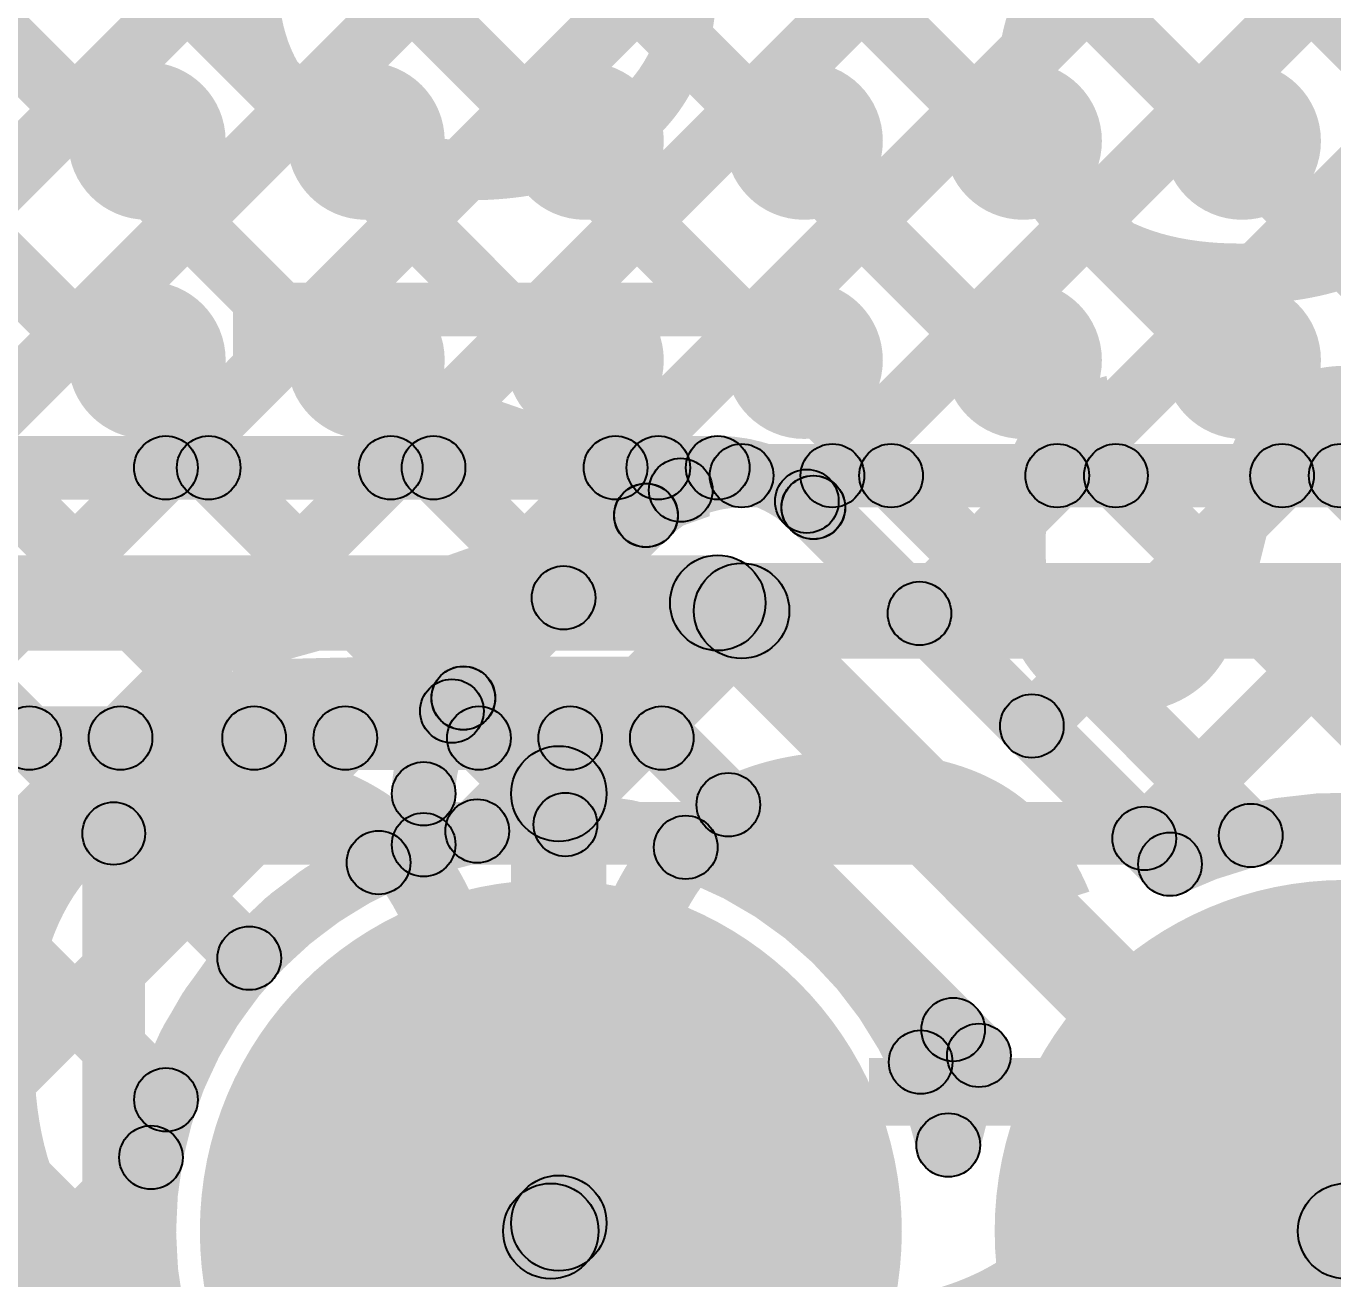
# Model space of a CAD drawing. Header units: millimetres. Extents: x -0.28 to 3.03, y -0.05 to 3.12.
# Drawn here: x 0.695 to 0.8594, y 2.783 to 2.9405 of the extents above; entities that cross this region are included whole.
import ezdxf

# ---------------------------------------------------------------- set-up
doc = ezdxf.new("R2010")
doc.units = ezdxf.units.MM
doc.header["$MEASUREMENT"] = 0
for name, color, linetype in [('BottomLayer', 5, 'Continuous'), ('BottomSolder', 6, 'Continuous'), ('PadHoleLayer', 156, 'Continuous'), ('TopLayer', 1, 'Continuous'), ('TopOverlay', 2, 'Continuous'), ('TopSolder', 216, 'Continuous'), ('ViaHoleLayer', 16, 'Continuous')]:
    doc.layers.add(name, color=color, linetype=linetype)

# ---------------------------------------------------------------- blocks, each defined once
blk = doc.blocks.new('HDR2X3_1')
at = {"layer": 'BottomLayer'}
h = blk.add_hatch(color=5, dxfattribs=at)
edge = h.paths.add_edge_path()
edge.add_arc((0, -0.05), 0.04016, 0, 360)
h = blk.add_hatch(color=5, dxfattribs=at)
edge = h.paths.add_edge_path()
edge.add_arc((0.1, -0.05), 0.04016, 0, 360)
at = {"layer": 'BottomSolder'}
h = blk.add_hatch(color=6, dxfattribs=at)
edge = h.paths.add_edge_path()
edge.add_arc((0, -0.05), 0.04416, 0, 360)
h = blk.add_hatch(color=6, dxfattribs=at)
edge = h.paths.add_edge_path()
edge.add_arc((0.1, -0.05), 0.04416, 0, 360)
at = {"layer": 'PadHoleLayer'}
h = blk.add_hatch(color=156, dxfattribs=at)
edge = h.paths.add_edge_path()
edge.add_arc((0, -0.05), 0.02008, 0, 360)
h = blk.add_hatch(color=156, dxfattribs=at)
edge = h.paths.add_edge_path()
edge.add_arc((0.1, -0.05), 0.02008, 0, 360)
at = {"layer": 'TopLayer'}
h = blk.add_hatch(color=1, dxfattribs=at)
edge = h.paths.add_edge_path()
edge.add_arc((0, -0.05), 0.04016, 0, 360)
h = blk.add_hatch(color=1, dxfattribs=at)
edge = h.paths.add_edge_path()
edge.add_arc((0.1, -0.05), 0.04016, 0, 360)
at = {"layer": 'TopOverlay'}
for points in [[(0.15106, 0.101), (0.15894, 0.101), (0.15894, -0.1), (0.15106, -0.1)], [(0.155, -0.09606), (0.155, -0.10394), (-0.155, -0.10394), (-0.155, -0.09606)]]:
    blk.add_hatch(color=2, dxfattribs=at).paths.add_polyline_path(points)
h = blk.add_hatch(color=2, dxfattribs=at)
edge = h.paths.add_edge_path()
edge.add_arc((0.155, -0.1), 0.00394, 0, 360)
h = blk.add_hatch(color=2, dxfattribs=at)
edge = h.paths.add_edge_path()
edge.add_arc((0.155, -0.1), 0.00394, 0, 360)
at = {"layer": 'TopSolder'}
h = blk.add_hatch(color=216, dxfattribs=at)
edge = h.paths.add_edge_path()
edge.add_arc((0, -0.05), 0.04416, 0, 360)
h = blk.add_hatch(color=216, dxfattribs=at)
edge = h.paths.add_edge_path()
edge.add_arc((0.1, -0.05), 0.04416, 0, 360)
at = {"layer": 'TopOverlay'}
blk.add_circle((0.155, -0.1), 0.00394, dxfattribs=at)
blk.add_circle((0.155, -0.1), 0.00394, dxfattribs=at)

msp = doc.modelspace()

# ---------------------------------------------------------------- hatches: boundary and pattern name
at = {"layer": 'BottomLayer'}
for points in [[(0.50052, 3.09678), (0.50618, 3.10243), (0.72078, 2.88783), (0.71513, 2.88217)], [(0.5288, 3.09678), (0.53446, 3.10243), (0.74907, 2.88783), (0.74341, 2.88217)], [(0.55709, 3.09678), (0.56274, 3.10243), (0.77735, 2.88783), (0.77169, 2.88217)], [(0.58537, 3.09678), (0.59103, 3.10243), (0.85189, 2.84157), (0.84623, 2.83592)], [(0.61366, 3.09678), (0.61931, 3.10243), (0.88216, 2.83959), (0.8765, 2.83393)], [(0.64194, 3.09678), (0.6476, 3.10243), (0.91267, 2.83736), (0.90701, 2.8317)], [(0.65883, 2.88217), (0.65318, 2.88783), (0.86778, 3.10243), (0.87344, 3.09678)], [(0.67023, 3.09678), (0.67588, 3.10243), (0.93533, 2.84299), (0.92967, 2.83733)], [(0.68712, 2.88217), (0.68146, 2.88783), (0.89607, 3.10243), (0.90172, 3.09678)], [(0.69851, 3.09678), (0.70417, 3.10243), (0.96362, 2.84299), (0.95796, 2.83733)], [(0.7154, 2.88217), (0.70975, 2.88783), (0.92435, 3.10243), (0.93001, 3.09678)], [(0.74369, 2.88217), (0.73803, 2.88783), (0.95264, 3.10243), (0.95829, 3.09678)], [(0.77197, 2.88217), (0.76631, 2.88783), (0.98092, 3.10243), (0.98658, 3.09678)], [(0.79604, 2.87795), (0.79038, 2.88361), (1.0092, 3.10243), (1.01486, 3.09678)], [(0.8102, 2.86384), (0.80455, 2.86949), (1.03749, 3.10243), (1.04315, 3.09678)], [(0.82435, 2.84969), (0.81869, 2.85535), (1.06577, 3.10243), (1.07143, 3.09678)], [(0.83849, 2.83555), (0.83283, 2.84121), (1.09406, 3.10243), (1.09971, 3.09678)], [(0.612, 2.881), (0.612, 2.889), (0.782, 2.889), (0.782, 2.881)], [(0.79121, 2.87717), (0.79687, 2.88283), (0.84173, 2.83797), (0.83607, 2.83231)], [(0.612, 2.862), (0.612, 2.874), (0.782, 2.874), (0.782, 2.862)], [(0.77776, 2.86376), (0.78624, 2.87224), (0.86524, 2.79324), (0.85676, 2.78476)], [(0.61904, 2.847), (0.61904, 2.855), (0.77496, 2.855), (0.77496, 2.847)], [(0.60683, 2.74531), (0.60117, 2.75097), (0.70403, 2.85383), (0.70969, 2.84817)], [(0.60683, 2.71703), (0.60117, 2.72269), (0.73231, 2.85383), (0.73797, 2.84817)], [(0.63599, 2.84817), (0.64165, 2.85383), (0.71366, 2.78181), (0.708, 2.77616)], [(0.66427, 2.84817), (0.66993, 2.85383), (0.71541, 2.80835), (0.70975, 2.80269)], [(0.69256, 2.84817), (0.69821, 2.85383), (0.72589, 2.82615), (0.72024, 2.82049)], [(0.72084, 2.84817), (0.7265, 2.85383), (0.74216, 2.83817), (0.7365, 2.83251)], [(0.75457, 2.83648), (0.74891, 2.84214), (0.7606, 2.85383), (0.76626, 2.84817)], [(0.74913, 2.84817), (0.75478, 2.85383), (0.76566, 2.84295), (0.76, 2.8373)], [(0.77213, 2.84817), (0.77779, 2.85383), (0.81769, 2.81393), (0.81203, 2.80827)], [(0.7808, 2.83443), (0.77514, 2.84009), (0.78051, 2.84545), (0.78616, 2.8398)], [(0.81036, 2.80743), (0.80471, 2.81308), (0.80879, 2.81717), (0.81445, 2.81151)], [(0.60683, 2.68874), (0.60117, 2.6944), (0.70786, 2.80109), (0.71352, 2.79543)]]:
    msp.add_hatch(color=5, dxfattribs=at).paths.add_polyline_path(points)
h = msp.add_hatch(color=5, dxfattribs=at)
edge = h.paths.add_edge_path()
edge.add_arc((0.71018, 2.92609), 0.00886, 0, 360)
h = msp.add_hatch(color=5, dxfattribs=at)
edge = h.paths.add_edge_path()
edge.add_arc((0.73774, 2.92609), 0.00886, 0, 360)
h = msp.add_hatch(color=5, dxfattribs=at)
edge = h.paths.add_edge_path()
edge.add_arc((0.7653, 2.92609), 0.00886, 0, 360)
h = msp.add_hatch(color=5, dxfattribs=at)
edge = h.paths.add_edge_path()
edge.add_arc((0.79286, 2.92609), 0.00886, 0, 360)
h = msp.add_hatch(color=5, dxfattribs=at)
edge = h.paths.add_edge_path()
edge.add_arc((0.82042, 2.92609), 0.00886, 0, 360)
h = msp.add_hatch(color=5, dxfattribs=at)
edge = h.paths.add_edge_path()
edge.add_arc((0.84798, 2.92609), 0.00886, 0, 360)
h = msp.add_hatch(color=5, dxfattribs=at)
edge = h.paths.add_edge_path()
edge.add_arc((0.71018, 2.89853), 0.00886, 0, 360)
h = msp.add_hatch(color=5, dxfattribs=at)
edge = h.paths.add_edge_path()
edge.add_arc((0.73774, 2.89853), 0.00886, 0, 360)
h = msp.add_hatch(color=5, dxfattribs=at)
edge = h.paths.add_edge_path()
edge.add_arc((0.7653, 2.89853), 0.00886, 0, 360)
h = msp.add_hatch(color=5, dxfattribs=at)
edge = h.paths.add_edge_path()
edge.add_arc((0.79286, 2.89853), 0.00886, 0, 360)
h = msp.add_hatch(color=5, dxfattribs=at)
edge = h.paths.add_edge_path()
edge.add_arc((0.82042, 2.89853), 0.00886, 0, 360)
h = msp.add_hatch(color=5, dxfattribs=at)
edge = h.paths.add_edge_path()
edge.add_arc((0.84798, 2.89853), 0.00886, 0, 360)
h = msp.add_hatch(color=5, dxfattribs=at)
edge = h.paths.add_edge_path()
edge.add_arc((0.71257, 2.885), 0.004, 0, 360)
h = msp.add_hatch(color=5, dxfattribs=at)
edge = h.paths.add_edge_path()
edge.add_arc((0.71795, 2.885), 0.004, 0, 360)
h = msp.add_hatch(color=5, dxfattribs=at)
edge = h.paths.add_edge_path()
edge.add_arc((0.74086, 2.885), 0.004, 0, 360)
h = msp.add_hatch(color=5, dxfattribs=at)
edge = h.paths.add_edge_path()
edge.add_arc((0.74624, 2.885), 0.004, 0, 360)
h = msp.add_hatch(color=5, dxfattribs=at)
edge = h.paths.add_edge_path()
edge.add_arc((0.76914, 2.885), 0.004, 0, 360)
h = msp.add_hatch(color=5, dxfattribs=at)
edge = h.paths.add_edge_path()
edge.add_arc((0.77452, 2.885), 0.004, 0, 360)
h = msp.add_hatch(color=5, dxfattribs=at)
edge = h.paths.add_edge_path()
edge.add_arc((0.782, 2.885), 0.004, 0, 360)
h = msp.add_hatch(color=5, dxfattribs=at)
edge = h.paths.add_edge_path()
edge.add_arc((0.782, 2.885), 0.004, 0, 360)
h = msp.add_hatch(color=5, dxfattribs=at)
edge = h.paths.add_edge_path()
edge.add_arc((0.782, 2.885), 0.004, 0, 360)
h = msp.add_hatch(color=5, dxfattribs=at)
edge = h.paths.add_edge_path()
edge.add_arc((0.79321, 2.88078), 0.004, 0, 360)
h = msp.add_hatch(color=5, dxfattribs=at)
edge = h.paths.add_edge_path()
edge.add_arc((0.79402, 2.88002), 0.004, 0, 360)
h = msp.add_hatch(color=5, dxfattribs=at)
edge = h.paths.add_edge_path()
edge.add_arc((0.79404, 2.88), 0.004, 0, 360)
h = msp.add_hatch(color=5, dxfattribs=at)
edge = h.paths.add_edge_path()
edge.add_arc((0.79404, 2.88), 0.004, 0, 360)
h = msp.add_hatch(color=5, dxfattribs=at)
edge = h.paths.add_edge_path()
edge.add_arc((0.782, 2.868), 0.006, 0, 360)
h = msp.add_hatch(color=5, dxfattribs=at)
edge = h.paths.add_edge_path()
edge.add_arc((0.782, 2.868), 0.006, 0, 360)
h = msp.add_hatch(color=5, dxfattribs=at)
edge = h.paths.add_edge_path()
edge.add_arc((0.80738, 2.86667), 0.004, 0, 360)
h = msp.add_hatch(color=5, dxfattribs=at)
edge = h.paths.add_edge_path()
edge.add_arc((0.82152, 2.85252), 0.004, 0, 360)
h = msp.add_hatch(color=5, dxfattribs=at)
edge = h.paths.add_edge_path()
edge.add_arc((0.69539, 2.851), 0.004, 0, 360)
h = msp.add_hatch(color=5, dxfattribs=at)
edge = h.paths.add_edge_path()
edge.add_arc((0.70686, 2.851), 0.004, 0, 360)
h = msp.add_hatch(color=5, dxfattribs=at)
edge = h.paths.add_edge_path()
edge.add_arc((0.72367, 2.851), 0.004, 0, 360)
h = msp.add_hatch(color=5, dxfattribs=at)
edge = h.paths.add_edge_path()
edge.add_arc((0.73514, 2.851), 0.004, 0, 360)
h = msp.add_hatch(color=5, dxfattribs=at)
edge = h.paths.add_edge_path()
edge.add_arc((0.75195, 2.851), 0.004, 0, 360)
h = msp.add_hatch(color=5, dxfattribs=at)
edge = h.paths.add_edge_path()
edge.add_arc((0.76343, 2.851), 0.004, 0, 360)
h = msp.add_hatch(color=5, dxfattribs=at)
edge = h.paths.add_edge_path()
edge.add_arc((0.77496, 2.851), 0.004, 0, 360)
h = msp.add_hatch(color=5, dxfattribs=at)
edge = h.paths.add_edge_path()
edge.add_arc((0.77496, 2.851), 0.004, 0, 360)
h = msp.add_hatch(color=5, dxfattribs=at)
edge = h.paths.add_edge_path()
edge.add_arc((0.78333, 2.84262), 0.004, 0, 360)
h = msp.add_hatch(color=5, dxfattribs=at)
edge = h.paths.add_edge_path()
edge.add_arc((0.75174, 2.83931), 0.004, 0, 360)
h = msp.add_hatch(color=5, dxfattribs=at)
edge = h.paths.add_edge_path()
edge.add_arc((0.76283, 2.84012), 0.004, 0, 360)
h = msp.add_hatch(color=5, dxfattribs=at)
edge = h.paths.add_edge_path()
edge.add_arc((0.84906, 2.83875), 0.004, 0, 360)
h = msp.add_hatch(color=5, dxfattribs=at)
edge = h.paths.add_edge_path()
edge.add_arc((0.77797, 2.83726), 0.004, 0, 360)
h = msp.add_hatch(color=5, dxfattribs=at)
edge = h.paths.add_edge_path()
edge.add_arc((0.83566, 2.83838), 0.004, 0, 360)
h = msp.add_hatch(color=5, dxfattribs=at)
edge = h.paths.add_edge_path()
edge.add_arc((0.73933, 2.83534), 0.004, 0, 360)
h = msp.add_hatch(color=5, dxfattribs=at)
edge = h.paths.add_edge_path()
edge.add_arc((0.8389, 2.83514), 0.004, 0, 360)
h = msp.add_hatch(color=5, dxfattribs=at)
edge = h.paths.add_edge_path()
edge.add_arc((0.8389, 2.83514), 0.004, 0, 360)
h = msp.add_hatch(color=5, dxfattribs=at)
edge = h.paths.add_edge_path()
edge.add_arc((0.72306, 2.82332), 0.004, 0, 360)
h = msp.add_hatch(color=5, dxfattribs=at)
edge = h.paths.add_edge_path()
edge.add_arc((0.81162, 2.81434), 0.004, 0, 360)
h = msp.add_hatch(color=5, dxfattribs=at)
edge = h.paths.add_edge_path()
edge.add_arc((0.81486, 2.8111), 0.004, 0, 360)
h = msp.add_hatch(color=5, dxfattribs=at)
edge = h.paths.add_edge_path()
edge.add_arc((0.81486, 2.8111), 0.004, 0, 360)
h = msp.add_hatch(color=5, dxfattribs=at)
edge = h.paths.add_edge_path()
edge.add_arc((0.80753, 2.81025), 0.004, 0, 360)
h = msp.add_hatch(color=5, dxfattribs=at)
edge = h.paths.add_edge_path()
edge.add_arc((0.71258, 2.80552), 0.004, 0, 360)
h = msp.add_hatch(color=5, dxfattribs=at)
edge = h.paths.add_edge_path()
edge.add_arc((0.811, 2.79982), 0.004, 0, 360)
h = msp.add_hatch(color=5, dxfattribs=at)
edge = h.paths.add_edge_path()
edge.add_arc((0.811, 2.79982), 0.004, 0, 360)
h = msp.add_hatch(color=5, dxfattribs=at)
edge = h.paths.add_edge_path()
edge.add_arc((0.71069, 2.79826), 0.004, 0, 360)
h = msp.add_hatch(color=5, dxfattribs=at)
edge = h.paths.add_edge_path()
edge.add_arc((0.861, 2.789), 0.006, 0, 360)
at = {"layer": 'BottomSolder'}
h = msp.add_hatch(color=6, dxfattribs=at)
edge = h.paths.add_edge_path()
edge.add_arc((0.71018, 2.92609), 0.00991, 0, 360)
h = msp.add_hatch(color=6, dxfattribs=at)
edge = h.paths.add_edge_path()
edge.add_arc((0.73774, 2.92609), 0.00991, 0, 360)
h = msp.add_hatch(color=6, dxfattribs=at)
edge = h.paths.add_edge_path()
edge.add_arc((0.7653, 2.92609), 0.00991, 0, 360)
h = msp.add_hatch(color=6, dxfattribs=at)
edge = h.paths.add_edge_path()
edge.add_arc((0.79286, 2.92609), 0.00991, 0, 360)
h = msp.add_hatch(color=6, dxfattribs=at)
edge = h.paths.add_edge_path()
edge.add_arc((0.82042, 2.92609), 0.00991, 0, 360)
h = msp.add_hatch(color=6, dxfattribs=at)
edge = h.paths.add_edge_path()
edge.add_arc((0.84798, 2.92609), 0.00991, 0, 360)
h = msp.add_hatch(color=6, dxfattribs=at)
edge = h.paths.add_edge_path()
edge.add_arc((0.71018, 2.89853), 0.00991, 0, 360)
h = msp.add_hatch(color=6, dxfattribs=at)
edge = h.paths.add_edge_path()
edge.add_arc((0.73774, 2.89853), 0.00991, 0, 360)
h = msp.add_hatch(color=6, dxfattribs=at)
edge = h.paths.add_edge_path()
edge.add_arc((0.7653, 2.89853), 0.00991, 0, 360)
h = msp.add_hatch(color=6, dxfattribs=at)
edge = h.paths.add_edge_path()
edge.add_arc((0.79286, 2.89853), 0.00991, 0, 360)
h = msp.add_hatch(color=6, dxfattribs=at)
edge = h.paths.add_edge_path()
edge.add_arc((0.82042, 2.89853), 0.00991, 0, 360)
h = msp.add_hatch(color=6, dxfattribs=at)
edge = h.paths.add_edge_path()
edge.add_arc((0.84798, 2.89853), 0.00991, 0, 360)
at = {"layer": 'TopLayer'}
for points in [[(0.05933, 2.28267), (0.05367, 2.28832), (0.86718, 3.10183), (0.87283, 3.09617)], [(0.06572, 2.26078), (0.06007, 2.26643), (0.89546, 3.10183), (0.90112, 3.09617)], [(0.06747, 2.17767), (0.06181, 2.18333), (0.98031, 3.10183), (0.98597, 3.09617)], [(0.07055, 2.20903), (0.06489, 2.21469), (0.95203, 3.10183), (0.95769, 3.09617)], [(0.07055, 2.23731), (0.06489, 2.24297), (0.92375, 3.10183), (0.9294, 3.09617)], [(0.38799, 3.09617), (0.39365, 3.10183), (0.71366, 2.78181), (0.708, 2.77616)], [(0.41627, 3.09617), (0.42193, 3.10183), (0.71541, 2.80835), (0.70975, 2.80269)], [(0.44456, 3.09617), (0.45021, 3.10183), (0.72589, 2.82615), (0.72024, 2.82049)], [(0.47284, 3.09617), (0.4785, 3.10183), (0.74216, 2.83817), (0.7365, 2.83251)], [(0.50113, 3.09617), (0.50678, 3.10183), (0.75138, 2.85723), (0.74572, 2.85157)], [(0.52941, 3.09617), (0.53507, 3.10183), (0.76543, 2.87147), (0.75977, 2.86581)], [(0.55769, 3.09617), (0.56335, 3.10183), (0.78017, 2.88501), (0.77452, 2.87935)], [(0.58598, 3.09617), (0.59164, 3.10183), (0.80664, 2.88683), (0.80098, 2.88117)], [(0.61426, 3.09617), (0.61992, 3.10183), (0.83492, 2.88683), (0.82926, 2.88117)], [(0.64255, 3.09617), (0.6482, 3.10183), (0.8632, 2.88683), (0.85755, 2.88117)], [(0.67083, 3.09617), (0.67649, 3.10183), (0.89149, 2.88683), (0.88583, 2.88117)], [(0.69912, 3.09617), (0.70477, 3.10183), (0.91977, 2.88683), (0.91412, 2.88117)], [(0.79926, 2.88117), (0.7936, 2.88683), (1.0086, 3.10183), (1.01426, 3.09617)], [(0.82754, 2.88117), (0.82188, 2.88683), (1.03688, 3.10183), (1.04254, 3.09617)], [(0.85582, 2.88117), (0.85017, 2.88683), (1.06517, 3.10183), (1.07082, 3.09617)], [(0.785, 2.88), (0.785, 2.888), (1.047, 2.888), (1.047, 2.88)], [(0.75283, 2.85321), (0.74717, 2.85887), (0.77013, 2.88183), (0.77579, 2.87617)], [(0.785, 2.861), (0.785, 2.873), (1.047, 2.873), (1.047, 2.861)], [(0.76624, 2.83976), (0.75776, 2.84824), (0.78076, 2.87124), (0.78924, 2.86276)], [(0.749, 2.83759), (0.741, 2.83759), (0.741, 2.844), (0.749, 2.844)], [(0.768, 2.79), (0.756, 2.79), (0.756, 2.844), (0.768, 2.844)], [(0.06883, 2.15074), (0.06317, 2.1564), (0.70786, 2.80109), (0.71352, 2.79543)], [(0.76524, 2.78476), (0.75676, 2.79324), (0.75776, 2.79424), (0.76624, 2.78576)]]:
    msp.add_hatch(color=1, dxfattribs=at).paths.add_polyline_path(points)
h = msp.add_hatch(color=1, dxfattribs=at)
edge = h.paths.add_edge_path()
edge.add_arc((0.71018, 2.92609), 0.00886, 0, 360)
h = msp.add_hatch(color=1, dxfattribs=at)
edge = h.paths.add_edge_path()
edge.add_arc((0.73774, 2.92609), 0.00886, 0, 360)
h = msp.add_hatch(color=1, dxfattribs=at)
edge = h.paths.add_edge_path()
edge.add_arc((0.7653, 2.92609), 0.00886, 0, 360)
h = msp.add_hatch(color=1, dxfattribs=at)
edge = h.paths.add_edge_path()
edge.add_arc((0.79286, 2.92609), 0.00886, 0, 360)
h = msp.add_hatch(color=1, dxfattribs=at)
edge = h.paths.add_edge_path()
edge.add_arc((0.82042, 2.92609), 0.00886, 0, 360)
h = msp.add_hatch(color=1, dxfattribs=at)
edge = h.paths.add_edge_path()
edge.add_arc((0.84798, 2.92609), 0.00886, 0, 360)
h = msp.add_hatch(color=1, dxfattribs=at)
edge = h.paths.add_edge_path()
edge.add_arc((0.71018, 2.89853), 0.00886, 0, 360)
h = msp.add_hatch(color=1, dxfattribs=at)
edge = h.paths.add_edge_path()
edge.add_arc((0.73774, 2.89853), 0.00886, 0, 360)
h = msp.add_hatch(color=1, dxfattribs=at)
edge = h.paths.add_edge_path()
edge.add_arc((0.7653, 2.89853), 0.00886, 0, 360)
h = msp.add_hatch(color=1, dxfattribs=at)
edge = h.paths.add_edge_path()
edge.add_arc((0.79286, 2.89853), 0.00886, 0, 360)
h = msp.add_hatch(color=1, dxfattribs=at)
edge = h.paths.add_edge_path()
edge.add_arc((0.82042, 2.89853), 0.00886, 0, 360)
h = msp.add_hatch(color=1, dxfattribs=at)
edge = h.paths.add_edge_path()
edge.add_arc((0.84798, 2.89853), 0.00886, 0, 360)
h = msp.add_hatch(color=1, dxfattribs=at)
edge = h.paths.add_edge_path()
edge.add_arc((0.785, 2.884), 0.004, 0, 360)
h = msp.add_hatch(color=1, dxfattribs=at)
edge = h.paths.add_edge_path()
edge.add_arc((0.785, 2.884), 0.004, 0, 360)
h = msp.add_hatch(color=1, dxfattribs=at)
edge = h.paths.add_edge_path()
edge.add_arc((0.785, 2.884), 0.004, 0, 360)
h = msp.add_hatch(color=1, dxfattribs=at)
edge = h.paths.add_edge_path()
edge.add_arc((0.79643, 2.884), 0.004, 0, 360)
h = msp.add_hatch(color=1, dxfattribs=at)
edge = h.paths.add_edge_path()
edge.add_arc((0.80381, 2.884), 0.004, 0, 360)
h = msp.add_hatch(color=1, dxfattribs=at)
edge = h.paths.add_edge_path()
edge.add_arc((0.82471, 2.884), 0.004, 0, 360)
h = msp.add_hatch(color=1, dxfattribs=at)
edge = h.paths.add_edge_path()
edge.add_arc((0.83209, 2.884), 0.004, 0, 360)
h = msp.add_hatch(color=1, dxfattribs=at)
edge = h.paths.add_edge_path()
edge.add_arc((0.853, 2.884), 0.004, 0, 360)
h = msp.add_hatch(color=1, dxfattribs=at)
edge = h.paths.add_edge_path()
edge.add_arc((0.86038, 2.884), 0.004, 0, 360)
h = msp.add_hatch(color=1, dxfattribs=at)
edge = h.paths.add_edge_path()
edge.add_arc((0.77734, 2.88218), 0.004, 0, 360)
h = msp.add_hatch(color=1, dxfattribs=at)
edge = h.paths.add_edge_path()
edge.add_arc((0.77296, 2.879), 0.004, 0, 360)
h = msp.add_hatch(color=1, dxfattribs=at)
edge = h.paths.add_edge_path()
edge.add_arc((0.77296, 2.879), 0.004, 0, 360)
h = msp.add_hatch(color=1, dxfattribs=at)
edge = h.paths.add_edge_path()
edge.add_arc((0.77298, 2.87902), 0.004, 0, 360)
h = msp.add_hatch(color=1, dxfattribs=at)
edge = h.paths.add_edge_path()
edge.add_arc((0.7626, 2.86864), 0.004, 0, 360)
h = msp.add_hatch(color=1, dxfattribs=at)
edge = h.paths.add_edge_path()
edge.add_arc((0.785, 2.867), 0.006, 0, 360)
h = msp.add_hatch(color=1, dxfattribs=at)
edge = h.paths.add_edge_path()
edge.add_arc((0.785, 2.867), 0.006, 0, 360)
h = msp.add_hatch(color=1, dxfattribs=at)
edge = h.paths.add_edge_path()
edge.add_arc((0.74998, 2.85602), 0.004, 0, 360)
h = msp.add_hatch(color=1, dxfattribs=at)
edge = h.paths.add_edge_path()
edge.add_arc((0.75, 2.85604), 0.004, 0, 360)
h = msp.add_hatch(color=1, dxfattribs=at)
edge = h.paths.add_edge_path()
edge.add_arc((0.75, 2.85604), 0.004, 0, 360)
h = msp.add_hatch(color=1, dxfattribs=at)
edge = h.paths.add_edge_path()
edge.add_arc((0.74855, 2.8544), 0.004, 0, 360)
h = msp.add_hatch(color=1, dxfattribs=at)
edge = h.paths.add_edge_path()
edge.add_arc((0.762, 2.844), 0.006, 0, 360)
h = msp.add_hatch(color=1, dxfattribs=at)
edge = h.paths.add_edge_path()
edge.add_arc((0.762, 2.844), 0.006, 0, 360)
h = msp.add_hatch(color=1, dxfattribs=at)
edge = h.paths.add_edge_path()
edge.add_arc((0.745, 2.844), 0.004, 0, 360)
h = msp.add_hatch(color=1, dxfattribs=at)
edge = h.paths.add_edge_path()
edge.add_arc((0.745, 2.844), 0.004, 0, 360)
h = msp.add_hatch(color=1, dxfattribs=at)
edge = h.paths.add_edge_path()
edge.add_arc((0.745, 2.844), 0.004, 0, 360)
h = msp.add_hatch(color=1, dxfattribs=at)
edge = h.paths.add_edge_path()
edge.add_arc((0.745, 2.83759), 0.004, 0, 360)
h = msp.add_hatch(color=1, dxfattribs=at)
edge = h.paths.add_edge_path()
edge.add_arc((0.745, 2.83759), 0.004, 0, 360)
h = msp.add_hatch(color=1, dxfattribs=at)
edge = h.paths.add_edge_path()
edge.add_arc((0.73933, 2.83534), 0.004, 0, 360)
h = msp.add_hatch(color=1, dxfattribs=at)
edge = h.paths.add_edge_path()
edge.add_arc((0.72306, 2.82332), 0.004, 0, 360)
h = msp.add_hatch(color=1, dxfattribs=at)
edge = h.paths.add_edge_path()
edge.add_arc((0.71258, 2.80552), 0.004, 0, 360)
h = msp.add_hatch(color=1, dxfattribs=at)
edge = h.paths.add_edge_path()
edge.add_arc((0.71069, 2.79826), 0.004, 0, 360)
h = msp.add_hatch(color=1, dxfattribs=at)
edge = h.paths.add_edge_path()
edge.add_arc((0.761, 2.789), 0.006, 0, 360)
h = msp.add_hatch(color=1, dxfattribs=at)
edge = h.paths.add_edge_path()
edge.add_arc((0.762, 2.79), 0.006, 0, 360)
h = msp.add_hatch(color=1, dxfattribs=at)
edge = h.paths.add_edge_path()
edge.add_arc((0.762, 2.79), 0.006, 0, 360)
at = {"layer": 'TopSolder'}
h = msp.add_hatch(color=216, dxfattribs=at)
edge = h.paths.add_edge_path()
edge.add_arc((0.71018, 2.92609), 0.00991, 0, 360)
h = msp.add_hatch(color=216, dxfattribs=at)
edge = h.paths.add_edge_path()
edge.add_arc((0.73774, 2.92609), 0.00991, 0, 360)
h = msp.add_hatch(color=216, dxfattribs=at)
edge = h.paths.add_edge_path()
edge.add_arc((0.7653, 2.92609), 0.00991, 0, 360)
h = msp.add_hatch(color=216, dxfattribs=at)
edge = h.paths.add_edge_path()
edge.add_arc((0.79286, 2.92609), 0.00991, 0, 360)
h = msp.add_hatch(color=216, dxfattribs=at)
edge = h.paths.add_edge_path()
edge.add_arc((0.82042, 2.92609), 0.00991, 0, 360)
h = msp.add_hatch(color=216, dxfattribs=at)
edge = h.paths.add_edge_path()
edge.add_arc((0.84798, 2.92609), 0.00991, 0, 360)
h = msp.add_hatch(color=216, dxfattribs=at)
edge = h.paths.add_edge_path()
edge.add_arc((0.71018, 2.89853), 0.00991, 0, 360)
h = msp.add_hatch(color=216, dxfattribs=at)
edge = h.paths.add_edge_path()
edge.add_arc((0.73774, 2.89853), 0.00991, 0, 360)
h = msp.add_hatch(color=216, dxfattribs=at)
edge = h.paths.add_edge_path()
edge.add_arc((0.7653, 2.89853), 0.00991, 0, 360)
h = msp.add_hatch(color=216, dxfattribs=at)
edge = h.paths.add_edge_path()
edge.add_arc((0.79286, 2.89853), 0.00991, 0, 360)
h = msp.add_hatch(color=216, dxfattribs=at)
edge = h.paths.add_edge_path()
edge.add_arc((0.82042, 2.89853), 0.00991, 0, 360)
h = msp.add_hatch(color=216, dxfattribs=at)
edge = h.paths.add_edge_path()
edge.add_arc((0.84798, 2.89853), 0.00991, 0, 360)
at = {"layer": 'ViaHoleLayer'}
h = msp.add_hatch(color=16, dxfattribs=at)
edge = h.paths.add_edge_path()
edge.add_arc((0.71018, 2.92609), 0.00591, 0, 360)
h = msp.add_hatch(color=16, dxfattribs=at)
edge = h.paths.add_edge_path()
edge.add_arc((0.73774, 2.92609), 0.00591, 0, 360)
h = msp.add_hatch(color=16, dxfattribs=at)
edge = h.paths.add_edge_path()
edge.add_arc((0.7653, 2.92609), 0.00591, 0, 360)
h = msp.add_hatch(color=16, dxfattribs=at)
edge = h.paths.add_edge_path()
edge.add_arc((0.79286, 2.92609), 0.00591, 0, 360)
h = msp.add_hatch(color=16, dxfattribs=at)
edge = h.paths.add_edge_path()
edge.add_arc((0.82042, 2.92609), 0.00591, 0, 360)
h = msp.add_hatch(color=16, dxfattribs=at)
edge = h.paths.add_edge_path()
edge.add_arc((0.84798, 2.92609), 0.00591, 0, 360)
h = msp.add_hatch(color=16, dxfattribs=at)
edge = h.paths.add_edge_path()
edge.add_arc((0.71018, 2.89853), 0.00591, 0, 360)
h = msp.add_hatch(color=16, dxfattribs=at)
edge = h.paths.add_edge_path()
edge.add_arc((0.73774, 2.89853), 0.00591, 0, 360)
h = msp.add_hatch(color=16, dxfattribs=at)
edge = h.paths.add_edge_path()
edge.add_arc((0.7653, 2.89853), 0.00591, 0, 360)
h = msp.add_hatch(color=16, dxfattribs=at)
edge = h.paths.add_edge_path()
edge.add_arc((0.79286, 2.89853), 0.00591, 0, 360)
h = msp.add_hatch(color=16, dxfattribs=at)
edge = h.paths.add_edge_path()
edge.add_arc((0.82042, 2.89853), 0.00591, 0, 360)
h = msp.add_hatch(color=16, dxfattribs=at)
edge = h.paths.add_edge_path()
edge.add_arc((0.84798, 2.89853), 0.00591, 0, 360)

# ---------------------------------------------------------------- linework, layer by layer
at = {"layer": 'BottomLayer', "const_width": 0.008}
for points in [[(0.782, 2.885, -0.198912), (0.79402, 2.88002)], [(0.782, 2.885, -0.199327), (0.79404, 2.88)], [(0.811, 2.77818, -9.348427), (0.811, 2.79982)], [(0.8389, 2.83514, -0.457248), (0.90984, 2.80422)], [(0.811, 2.79982, -0.058447), (0.81486, 2.8111)]]:
    msp.add_lwpolyline(points, format="xyb", dxfattribs=at)
at = {"layer": 'BottomLayer'}
for centre, radius in [((0.71257, 2.885), 0.004), ((0.71795, 2.885), 0.004), ((0.74086, 2.885), 0.004), ((0.74624, 2.885), 0.004), ((0.76914, 2.885), 0.004), ((0.77452, 2.885), 0.004), ((0.782, 2.885), 0.004), ((0.782, 2.885), 0.004), ((0.782, 2.885), 0.004), ((0.79321, 2.88078), 0.004), ((0.79402, 2.88002), 0.004), ((0.79404, 2.88), 0.004), ((0.79404, 2.88), 0.004), ((0.782, 2.868), 0.006), ((0.782, 2.868), 0.006), ((0.80738, 2.86667), 0.004), ((0.82152, 2.85252), 0.004), ((0.69539, 2.851), 0.004), ((0.70686, 2.851), 0.004), ((0.72367, 2.851), 0.004), ((0.73514, 2.851), 0.004), ((0.75195, 2.851), 0.004), ((0.76343, 2.851), 0.004), ((0.77496, 2.851), 0.004), ((0.77496, 2.851), 0.004), ((0.78333, 2.84262), 0.004), ((0.75174, 2.83931), 0.004), ((0.76283, 2.84012), 0.004), ((0.84906, 2.83875), 0.004), ((0.77797, 2.83726), 0.004), ((0.83566, 2.83838), 0.004), ((0.73933, 2.83534), 0.004), ((0.8389, 2.83514), 0.004), ((0.8389, 2.83514), 0.004), ((0.72306, 2.82332), 0.004), ((0.81162, 2.81434), 0.004), ((0.81486, 2.8111), 0.004), ((0.81486, 2.8111), 0.004), ((0.80753, 2.81025), 0.004), ((0.71258, 2.80552), 0.004), ((0.811, 2.79982), 0.004), ((0.811, 2.79982), 0.004), ((0.71069, 2.79826), 0.004), ((0.861, 2.789), 0.006)]:
    msp.add_circle(centre, radius, dxfattribs=at)
at = {"layer": 'TopLayer', "const_width": 0.008}
for points in [[(0.77296, 2.879, -0.199327), (0.785, 2.884)], [(0.77298, 2.87902, -0.198912), (0.785, 2.884)], [(0.745, 2.844, -0.199327), (0.75, 2.85604)], [(0.745, 2.844, -0.198912), (0.74998, 2.85602)], [(0.811, 2.77818, -1.724448), (0.745, 2.83759)]]:
    msp.add_lwpolyline(points, format="xyb", dxfattribs=at)
at = {"layer": 'TopLayer'}
for centre, radius in [((0.785, 2.884), 0.004), ((0.785, 2.884), 0.004), ((0.785, 2.884), 0.004), ((0.79643, 2.884), 0.004), ((0.80381, 2.884), 0.004), ((0.82471, 2.884), 0.004), ((0.83209, 2.884), 0.004), ((0.853, 2.884), 0.004), ((0.86038, 2.884), 0.004), ((0.77734, 2.88218), 0.004), ((0.77296, 2.879), 0.004), ((0.77296, 2.879), 0.004), ((0.77298, 2.87902), 0.004), ((0.7626, 2.86864), 0.004), ((0.785, 2.867), 0.006), ((0.785, 2.867), 0.006), ((0.74998, 2.85602), 0.004), ((0.75, 2.85604), 0.004), ((0.75, 2.85604), 0.004), ((0.74855, 2.8544), 0.004), ((0.762, 2.844), 0.006), ((0.762, 2.844), 0.006), ((0.745, 2.844), 0.004), ((0.745, 2.844), 0.004), ((0.745, 2.844), 0.004), ((0.745, 2.83759), 0.004), ((0.745, 2.83759), 0.004), ((0.73933, 2.83534), 0.004), ((0.72306, 2.82332), 0.004), ((0.71258, 2.80552), 0.004), ((0.71069, 2.79826), 0.004), ((0.761, 2.789), 0.006), ((0.762, 2.79), 0.006), ((0.762, 2.79), 0.006)]:
    msp.add_circle(centre, radius, dxfattribs=at)

# ---------------------------------------------------------------- block references
at = {"rotation": 180}
msp.add_blockref('HDR2X3_1', (0.861, 2.739), dxfattribs=at)

# ---------------------------------------------------------------- texts
at = {"layer": 'TopOverlay'}
for s, height, rotation, p in [('MOSI', 0.06, 90, (0.781, 2.848)), ('SCK', 0.06, 90, (0.878, 2.848)), ('ISP_PROG', 0.075, 360, (0.325, 2.77325))]:
    msp.add_text(s, height=height, rotation=rotation, dxfattribs=at).set_placement(p)

doc.saveas('drawing.dxf')
